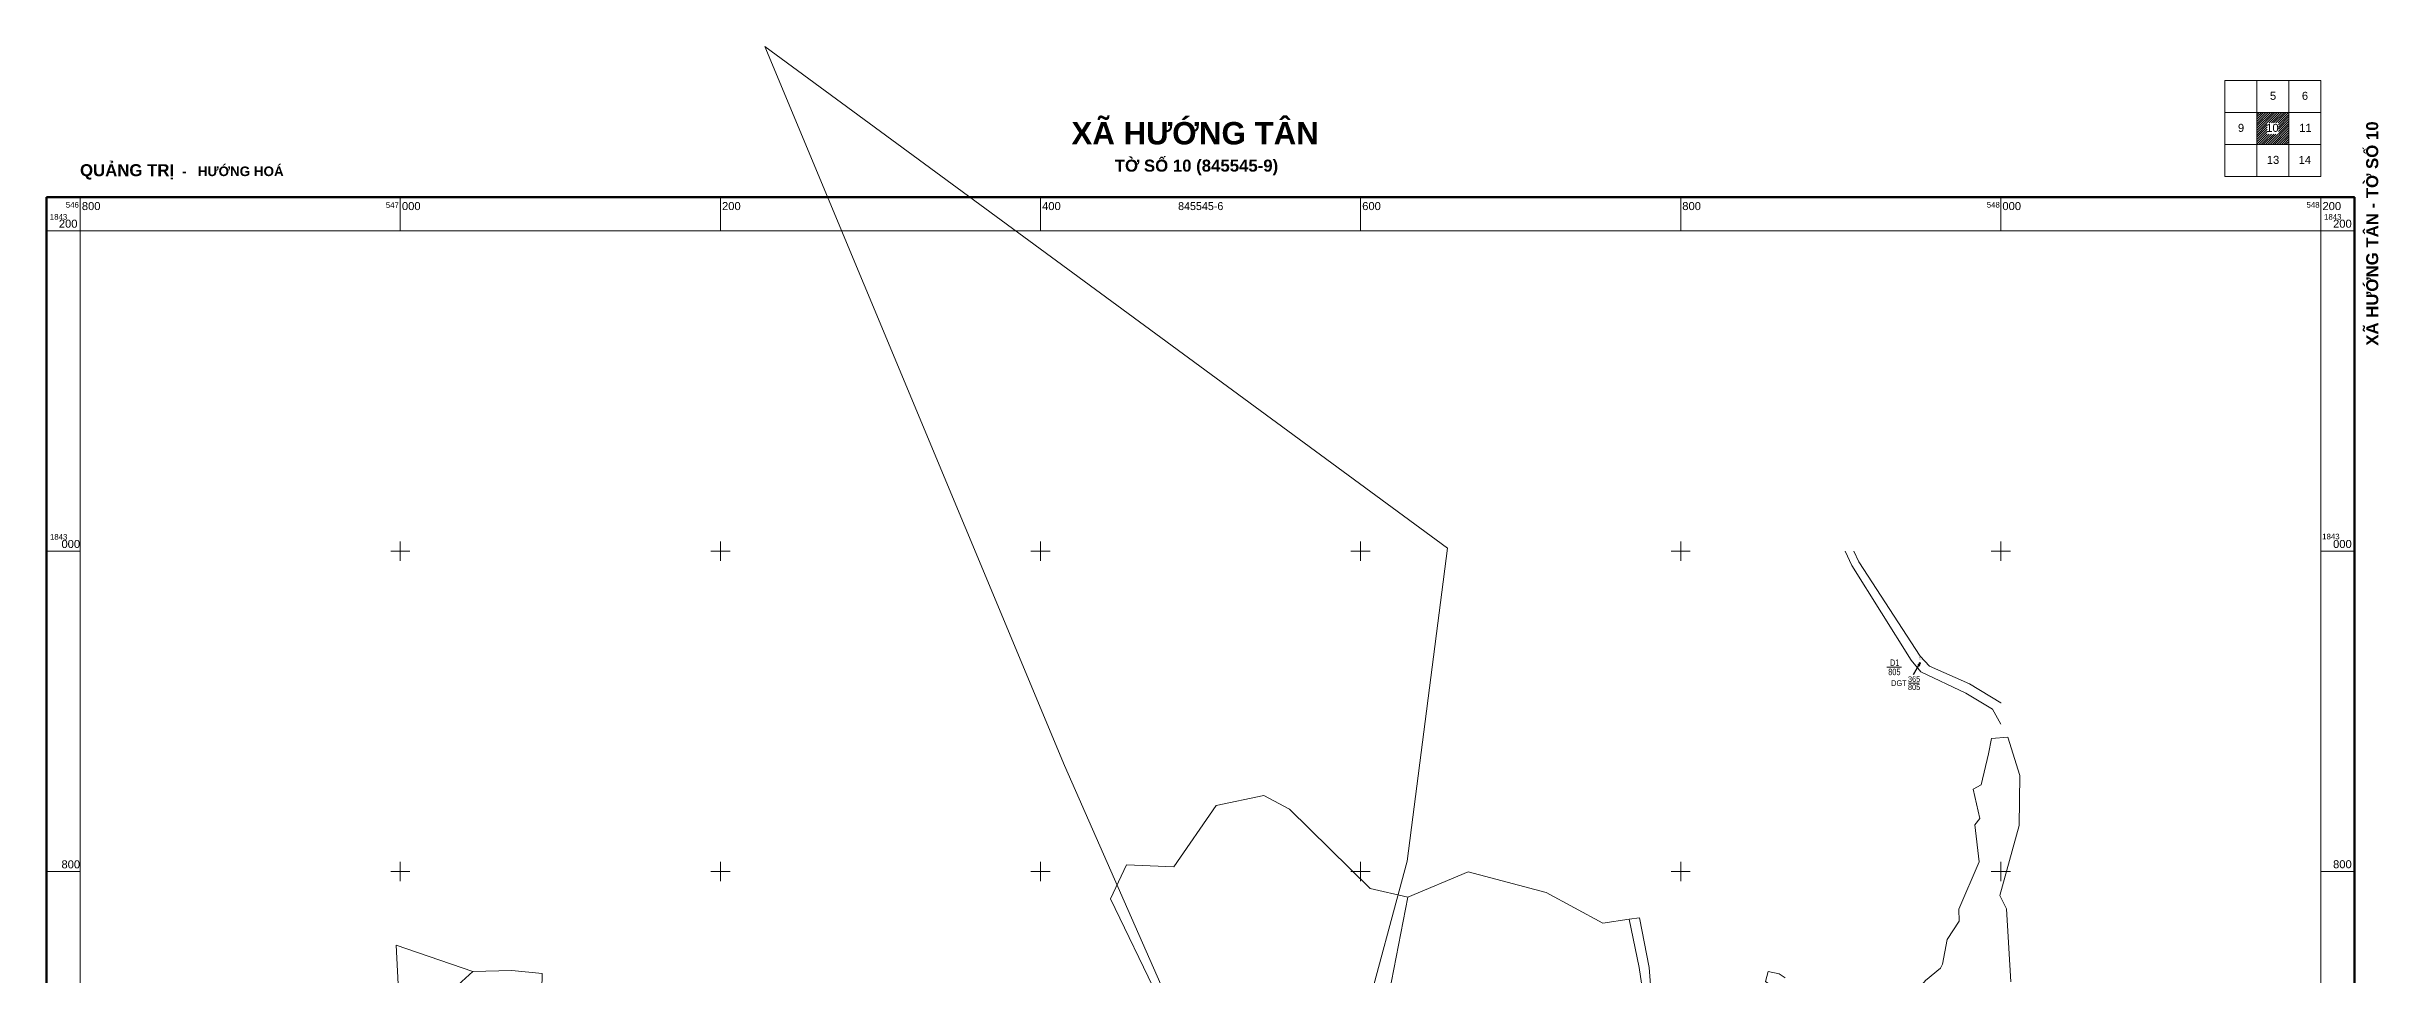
# Model space of a CAD drawing. Header units: metres. Extents: x 546779 to 548251, y 1841578 to 1843315.
# Drawn here: x 546779 to 548236, y 1842736 to 1843315 of the extents above; entities that cross this region are included whole.
import ezdxf
from ezdxf.enums import TextEntityAlignment as Align

# ---------------------------------------------------------------- set-up
doc = ezdxf.new("R2010")
doc.units = ezdxf.units.M
doc.header["$MEASUREMENT"] = 0
doc.linetypes.add('DGN Style 1', pattern=[16.3472, 0.0272, -16.32])
for name, color, linetype, lineweight in [('Level 10', 7, 'Continuous', 0), ('Level 11', 7, 'Continuous', 0), ('Level 13', 7, 'Continuous', 0), ('Level 14', 7, 'Continuous', 0), ('Level 15', 7, 'Continuous', 0), ('Level 23', 7, 'Continuous', 0), ('Level 24', 7, 'Continuous', 0), ('Level 50', 7, 'Continuous', 0), ('Level 56', 7, 'Continuous', 0), ('Level 60', 7, 'Continuous', 0)]:
    doc.layers.add(name, color=color, linetype=linetype, lineweight=lineweight)
doc.styles.add('Style-VHarial', font='VHarial.shx')
doc.styles.add('Style-VHarialb', font='VHarialb.shx')
doc.styles.add('Style-vnarialNarrowI', font='vnarialNarrowI.shx')
doc.styles.add('Style-Vnavan', font='Vnavan.shx')
doc.styles.add('Style-Vntimei', font='Vntimei.shx')
doc.dimstyles.get("Standard").update_dxf_attribs({"dimtxt": 0.18, "dimasz": 0.18, "dimexe": 0.18, "dimexo": 0.0625, "dimgap": 0.09, "dimtad": 0, "dimtih": 1, "dimtoh": 1, "dimdec": 4, "dimzin": 0, "dimdsep": 46, "dimtxsty": 'Standard', "dimcen": 0.09, "dimadec": 0, "dimazin": 0, "dimtfac": 1, "dimtdec": 4, "dimtofl": 0, "dimtmove": 0, "dimatfit": 3, "dimfxl": 1, "dimtolj": 1, "dimtzin": 0, "dimarcsym": 0})

# ---------------------------------------------------------------- blocks, each defined once
blk = doc.blocks.new('N_THUA_353')
at = {"layer": 'Level 13', "color": 230, "linetype": 'Continuous', "lineweight": 13, "flags": 128}
blk.add_lwpolyline([(0, 0), (6.67, 0)], dxfattribs=at)
at = {"layer": 'Level 13', "color": 230, "linetype": 'Continuous', "lineweight": 0, "style": 'Style-vnarialNarrowI'}
blk.add_text('DGT ', height=3.49998, dxfattribs=at).set_placement((0.070438, -0.00001), align=Align.MIDDLE_RIGHT)
blk.add_text('365', height=3.49998, dxfattribs=at).set_placement((3.468831, 0.78), align=Align.CENTER)
blk.add_text('365', height=3.49998, dxfattribs=at).set_placement((3.468831, 0.78), align=Align.CENTER)
blk.add_text('805', height=3.49998, dxfattribs=at).set_placement((3.468831, -0.78002), align=Align.TOP_CENTER)
blk = doc.blocks.new('TerminatorOpen_0.5')
at = {"color": 0, "linetype": 'ByBlock', "lineweight": -2}
for q in [(-1, 0.25), (-1, 0), (-1, -0.25)]:
    blk.add_line((0, 0), q, dxfattribs=at)
blk = doc.blocks.new('CENTRD')
at = {"layer": 'Level 11', "linetype": 'Continuous', "lineweight": 0}
h = blk.add_hatch(color=3, dxfattribs=at)
edge = h.paths.add_edge_path()
edge.add_arc((-0.0025, 0), 1.500056, 0, 360)
at = {"layer": 'Level 11', "color": 3, "linetype": 'Continuous', "lineweight": 0}
for p, q in [((-6.200231, 0), (-12.400462, 0)), ((0, 6.200231), (-6.200231, 0)), ((-6.200231, 0), (0, -6.200231)), ((0, 12.400462), (0, 6.200231)), ((6.200231, 0), (0, 6.200231)), ((0, -6.200231), (6.200231, 0)), ((12.600469, 0), (6.200231, 0)), ((0, -6.200231), (0, -12.400462))]:
    blk.add_line(p, q, dxfattribs=at)

msp = doc.modelspace()

# ---------------------------------------------------------------- linework, layer by layer
at = {"layer": 'Level 10', "color": 7, "linetype": 'Continuous', "lineweight": 0}
for p, q in [((547767.84, 1842770.24), (547774.28, 1842771.02)), ((548003.65, 1842776.57), (548006.24, 1842731.09)), ((547001.06, 1842679.57), (546997.48, 1842753.92)), ((546997.48, 1842753.92), (547045.33, 1842737.49))]:
    msp.add_line(p, q, dxfattribs=at)
at = {"layer": 'Level 10', "color": 7, "linetype": 'Continuous', "lineweight": 0, "flags": 128}
for points in [[(548000, 1842891.88), (547994.85, 1842901.28), (547978.24, 1842911.4), (547949.99, 1842924.73), (547944.08, 1842932.01), (547906.98, 1842991.1), (547902.76, 1843000)], [(548000, 1842905.22), (547980.5, 1842917.19), (547955.39, 1842928.19), (547949.56, 1842934.43), (547911.22, 1842993.41), (547908.16, 1843000)], [(547904.71, 1842709.93), (547916.19, 1842707.75), (547936.45, 1842723.16), (547944.17, 1842721.31), (547952.92, 1842731.91), (547962.4, 1842739.5), (547963.58, 1842742.08), (547966.43, 1842757.44), (547973.94, 1842768.93), (547973.74, 1842776.43), (547986.44, 1842805.99), (547983.83, 1842829.02), (547986.89, 1842833.03), (547982.79, 1842851.39), (547987.82, 1842854), (547992.4, 1842873.39), (547994.27, 1842882.93), (548004.39, 1842883.87)], [(548004.39, 1842883.87), (548011.97, 1842859.87), (548011.44, 1842828.72), (547999.38, 1842784.94), (548003.65, 1842776.57)], [(547629.56, 1842783.91), (547606.01, 1842789.42), (547555.57, 1842838.83), (547539.64, 1842847.33), (547509.83, 1842841.11), (547483.29, 1842802.85), (547453.75, 1842804.06), (547443.75, 1842782.84), (547473.17, 1842722.15)], [(547629.56, 1842783.91), (547667.11, 1842799.72), (547715.86, 1842786.91), (547751.36, 1842767.77), (547767.84, 1842770.24)], [(547629.56, 1842783.91), (547609.11, 1842679), (547575.71, 1842620.96)], [(547767.84, 1842770.24), (547774.09, 1842740.06), (547777.43, 1842717.76), (547773.29, 1842646.85), (547769.22, 1842622.47), (547767.94, 1842611.07), (547765.59, 1842595.61), (547762.38, 1842581.38), (547758.14, 1842567.22), (547756.8, 1842551.6), (547753.95, 1842536.35), (547754.31, 1842523.95)], [(547770.51, 1842609.78), (547770.93, 1842622.86), (547775.55, 1842647.25), (547781.89, 1842718.31), (547780.22, 1842740.06), (547774.28, 1842771.02)], [(547001.06, 1842679.57), (547018.8, 1842681.76), (547050.96, 1842698.12), (547050.98, 1842701.75), (547027.06, 1842720.93), (547045.33, 1842737.49)], [(547087.78, 1842695.28), (547088.6, 1842736.28), (547069.76, 1842738.19), (547045.33, 1842737.49)], [(547860.2, 1842726.32), (547852.95, 1842731.36), (547854.7, 1842737.42)], [(547865.28, 1842733.61), (547861.48, 1842736.03), (547854.7, 1842737.42)]]:
    msp.add_lwpolyline(points, dxfattribs=at)
at = {"layer": 'Level 14', "color": 2, "linetype": 'Continuous', "lineweight": 13, "flags": 128}
msp.add_lwpolyline([(547928.73, 1842927.49), (547938.04, 1842927.49)], dxfattribs=at)
at = {"layer": 'Level 23', "color": 12, "linetype": 'Continuous', "lineweight": 0}
msp.add_line((547767.84, 1842770.24), (547774.28, 1842771.02), dxfattribs=at)
at = {"layer": 'Level 23', "color": 12, "linetype": 'Continuous', "lineweight": 0, "flags": 128}
for points in [[(548000, 1842891.88), (547994.85, 1842901.28), (547978.24, 1842911.4), (547949.99, 1842924.73), (547944.08, 1842932.01), (547906.98, 1842991.1), (547902.76, 1843000)], [(548000, 1842905.22), (547980.5, 1842917.19), (547955.39, 1842928.19), (547949.56, 1842934.43), (547911.22, 1842993.41), (547908.16, 1843000)], [(547767.84, 1842770.24), (547774.09, 1842740.06), (547777.43, 1842717.76), (547773.29, 1842646.85), (547769.22, 1842622.47), (547767.94, 1842611.07), (547765.59, 1842595.61), (547762.38, 1842581.38), (547758.14, 1842567.22), (547756.8, 1842551.6), (547753.95, 1842536.35), (547754.31, 1842523.95)], [(547770.51, 1842609.78), (547770.93, 1842622.86), (547775.55, 1842647.25), (547781.89, 1842718.31), (547780.22, 1842740.06), (547774.28, 1842771.02)]]:
    msp.add_lwpolyline(points, dxfattribs=at)
at = {"layer": 'Level 24', "color": 2, "linetype": 'DGN Style 1', "lineweight": 0}
for p, q in [((547902.76, 1843000), (547908.16, 1843000)), ((548000, 1842905.22), (548000, 1842891.88))]:
    msp.add_line(p, q, dxfattribs=at)
at = {"layer": 'Level 50', "color": 230, "linetype": 'Continuous', "lineweight": 0}
for p, q in [((547227.82, 1843315.05), (547654.22, 1843001.82)), ((547414.93, 1842866.08), (547227.82, 1843315.05)), ((547654.22, 1843001.82), (547629.06, 1842806.42)), ((547488.72, 1842698.87), (547414.93, 1842866.08)), ((547629.06, 1842806.42), (547581.57, 1842630.05))]:
    msp.add_line(p, q, dxfattribs=at)
at = {"layer": 'Level 60', "color": 7, "linetype": 'Continuous', "lineweight": 0}
for p, q in [((548160, 1843234), (548160, 1843294)), ((548180, 1843234), (548180, 1843294)), ((548140, 1843274), (548200, 1843274)), ((548160, 1843272.58), (548161.42, 1843274)), ((548160, 1843271.18), (548162.82, 1843274)), ((548160, 1843269.76), (548164.24, 1843274)), ((548160, 1843268.34), (548165.66, 1843274)), ((548160, 1843266.92), (548167.08, 1843274)), ((548160, 1843265.52), (548168.48, 1843274)), ((548160, 1843264.1), (548169.9, 1843274)), ((548160, 1843262.68), (548171.32, 1843274)), ((548160, 1843261.28), (548172.72, 1843274)), ((548160, 1843259.86), (548166.5, 1843266.36)), ((548160, 1843258.44), (548166.5, 1843264.94)), ((548160, 1843257.04), (548166.5, 1843263.52)), ((548160, 1843255.62), (548166.5, 1843262.12)), ((548160, 1843254.2), (548166.5, 1843260.7)), ((548161.22, 1843254), (548167.72, 1843260.5)), ((548162.62, 1843254), (548169.12, 1843260.5)), ((548164.04, 1843254), (548170.54, 1843260.5)), ((548165.46, 1843254), (548171.96, 1843260.5)), ((548166.88, 1843254), (548173.36, 1843260.5)), ((548167.64, 1843267.5), (548174.14, 1843274)), ((548168.28, 1843254), (548180, 1843265.72)), ((548169.06, 1843267.5), (548175.56, 1843274)), ((548169.7, 1843254), (548180, 1843264.3)), ((548170.48, 1843267.5), (548176.98, 1843274)), ((548171.12, 1843254), (548180, 1843262.88)), ((548171.88, 1843267.5), (548178.38, 1843274)), ((548172.52, 1843254), (548180, 1843261.48)), ((548173.3, 1843267.5), (548179.8, 1843274)), ((548173.5, 1843266.28), (548180, 1843272.78)), ((548173.5, 1843264.88), (548180, 1843271.38)), ((548173.5, 1843263.46), (548180, 1843269.96)), ((548173.5, 1843262.04), (548180, 1843268.54)), ((548173.5, 1843260.64), (548180, 1843267.12)), ((548173.94, 1843254), (548180, 1843260.06)), ((548140, 1843254), (548200, 1843254)), ((548175.36, 1843254), (548180, 1843258.64)), ((548176.76, 1843254), (548180, 1843257.24)), ((548178.18, 1843254), (548180, 1843255.82)), ((548179.6, 1843254), (548180, 1843254.4))]:
    msp.add_line(p, q, dxfattribs=at)
at = {"layer": 'Level 60', "color": 7, "linetype": 'Continuous', "lineweight": 0, "flags": 128}
for points in [[(548140, 1843234), (548200, 1843234), (548200, 1843294), (548140, 1843294), (548140, 1843234)], [(546800, 1843200), (548200, 1843200), (548200, 1841800), (546800, 1841800), (546800, 1843200)]]:
    msp.add_lwpolyline(points, close=True, dxfattribs=at)
at = {"layer": 'Level 60', "color": 7, "linetype": 'Continuous', "lineweight": 140, "flags": 128}
msp.add_lwpolyline([(546779, 1843221), (548221, 1843221), (548221, 1841779), (546779, 1841779), (546779, 1843221)], close=True, dxfattribs=at)
at = {"layer": 'Level 60', "color": 7, "linetype": 'Continuous', "lineweight": 0, "flags": 128}
for points in [[(546800, 1843200), (546800, 1843221)], [(547000, 1843200), (547000, 1843221)], [(547200, 1843200), (547200, 1843221)], [(547400, 1843200), (547400, 1843221)], [(547600, 1843200), (547600, 1843221)], [(547800, 1843200), (547800, 1843221)], [(548000, 1843200), (548000, 1843221)], [(548200, 1843200), (548200, 1843221)], [(546800, 1843200), (546779, 1843200)], [(548200, 1843200), (548221, 1843200)], [(546800, 1843000), (546779, 1843000)], [(546994, 1843000), (547006, 1843000)], [(547000, 1842994), (547000, 1843006)], [(547194, 1843000), (547206, 1843000)], [(547200, 1842994), (547200, 1843006)], [(547394, 1843000), (547406, 1843000)], [(547400, 1842994), (547400, 1843006)], [(547594, 1843000), (547606, 1843000)], [(547600, 1842994), (547600, 1843006)], [(547794, 1843000), (547806, 1843000)], [(547800, 1842994), (547800, 1843006)], [(547994, 1843000), (548006, 1843000)], [(548000, 1842994), (548000, 1843006)], [(548200, 1843000), (548221, 1843000)], [(546800, 1842800), (546779, 1842800)], [(546994, 1842800), (547006, 1842800)], [(547000, 1842794), (547000, 1842806)], [(547194, 1842800), (547206, 1842800)], [(547200, 1842794), (547200, 1842806)], [(547394, 1842800), (547406, 1842800)], [(547400, 1842794), (547400, 1842806)], [(547594, 1842800), (547606, 1842800)], [(547600, 1842794), (547600, 1842806)], [(547794, 1842800), (547806, 1842800)], [(547800, 1842794), (547800, 1842806)], [(547994, 1842800), (548006, 1842800)], [(548000, 1842794), (548000, 1842806)], [(548200, 1842800), (548221, 1842800)]]:
    msp.add_lwpolyline(points, dxfattribs=at)
at = {"layer": 'Level 60', "color": 7, "linetype": 'Continuous', "lineweight": 0}
msp.add_point((548160, 1843274), dxfattribs=at)

# ---------------------------------------------------------------- block references
at = {"layer": 'Level 11', "color": 3, "linetype": 'Continuous', "lineweight": 0, "xscale": 0.049998, "yscale": 0.049998, "zscale": 0.049998}
msp.add_blockref('CENTRD', (547949.42, 1842930.02), dxfattribs=at)
at = {"layer": 'Level 13', "color": 230, "linetype": 'Continuous', "lineweight": 0}
msp.add_blockref('N_THUA_353', (547942.39, 1842917.59), dxfattribs=at)

# ---------------------------------------------------------------- texts
at = {"layer": 'Level 14', "color": 2, "linetype": 'Continuous', "lineweight": 0, "style": 'Style-vnarialNarrowI'}
msp.add_text('805', height=4, dxfattribs=at).set_placement((547933.52, 1842926.59), align=Align.TOP_CENTER)
msp.add_text('D1', height=4, dxfattribs=at).set_placement((547933.71, 1842928.37), align=Align.CENTER)
at = {"layer": 'Level 15', "color": 3, "linetype": 'Continuous', "lineweight": 0, "insert": (547949.42, 1842929.97), "char_height": 0.3, "attachment_point": 5, "style": 'Style-Vntimei'}
msp.add_mtext('365\\PDGT\\PUBND x·\\PTh«n Cña\\P \\P \\P \\P \\P \\P \\P \\P \\P \\P \\P \\P \\P \\P', dxfattribs=at)
at = {"layer": 'Level 56', "color": 7, "linetype": 'Continuous', "lineweight": 0, "style": 'Style-VHarial'}
for s, p in [('546', (546799.13, 1843218)), ('547', (546999.09, 1843217.88)), ('548', (547999.4, 1843218.07)), ('548', (548199.19, 1843218))]:
    msp.add_text(s, height=3.5, dxfattribs=at).set_placement(p, align=Align.TOP_RIGHT)
for s, p in [('800', (546801, 1843218)), ('000', (547001, 1843218)), ('200', (547201, 1843218)), ('400', (547401, 1843218)), ('600', (547601, 1843218)), ('800', (547801, 1843218)), ('000', (548001, 1843218)), ('200', (548201, 1843218))]:
    msp.add_text(s, height=5, dxfattribs=at).set_placement(p, align=Align.TOP_LEFT)
at = {"layer": 'Level 56', "color": 7, "linetype": 'Continuous', "lineweight": 0, "style": 'Style-Vnavan'}
msp.add_text('845545-6', height=5, dxfattribs=at).set_placement((547500.1, 1843218), align=Align.TOP_CENTER)
at = {"layer": 'Level 56', "color": 7, "linetype": 'Continuous', "lineweight": 0, "style": 'Style-VHarial'}
for s, height, p in [('1843', 3.5, (546781, 1843207)), ('1843', 3.5, (548202, 1843207)), ('1843', 3.5, (546781.08, 1843007.19)), ('000', 5, (546788.27, 1843002)), ('1843', 3.5, (548200.82, 1843007.39)), ('800', 5, (546788.27, 1842801.94))]:
    msp.add_text(s, height=height, dxfattribs=at).set_placement(p)
for s, p in [('200', (546798.28, 1843202)), ('200', (548219.28, 1843202)), ('000', (548219.28, 1843002)), ('800', (548219.28, 1842802))]:
    msp.add_text(s, height=5, dxfattribs=at).set_placement(p, align=Align.RIGHT)
at = {"layer": 'Level 60', "color": 7, "linetype": 'Continuous', "lineweight": 0, "style": 'Style-VHarial'}
for s, p in [('5', (548170.12, 1843284.36)), ('6', (548190.07, 1843284.36)), ('9', (548150.12, 1843264.36)), ('10', (548169.73, 1843264.36)), ('11', (548190.34, 1843264.36)), ('13', (548170.12, 1843244.36)), ('14', (548190.02, 1843244.36))]:
    msp.add_text(s, height=5, dxfattribs=at).set_placement(p, align=Align.MIDDLE_CENTER)
at = {"layer": 'Level 60', "color": 7, "linetype": 'Continuous', "lineweight": 0, "style": 'Style-VHarialb'}
for s, height, p in [('x· H\xadíng T©n', 14, (547496.62, 1843254)), ('Tê sè 10 (845545-9)', 7.5, (547497.45, 1843237))]:
    msp.add_text(s, height=height, dxfattribs=at).set_placement(p, align=Align.CENTER)
msp.add_text('X· H\xadíng T©n - Tê sè 10', height=7.5, rotation=90, dxfattribs=at).set_placement((548235.82, 1843268.36), align=Align.RIGHT)
for s, height, p in [('qu¶ng trÞ', 7.5, (546799.86, 1843234.17)), (' -   H\xadíng Ho¸', 6, (546861.32, 1843234.23))]:
    msp.add_text(s, height=height, dxfattribs=at).set_placement(p)

# ---------------------------------------------------------------- leaders
at = {"layer": 'Level 13', "color": 230, "linetype": 'Continuous', "lineweight": 13}
msp.add_leader([(547949.42, 1842930.02), (547945.36, 1842922.84)], dimstyle='Standard', override={"dimtxt": 1.75, "dimasz": 1.75, "dimgap": 0, "dimtxsty": 'Style-Vntimei', "dimldrblk": 'TerminatorOpen_0.5'}, dxfattribs=at)

doc.saveas('drawing.dxf')
